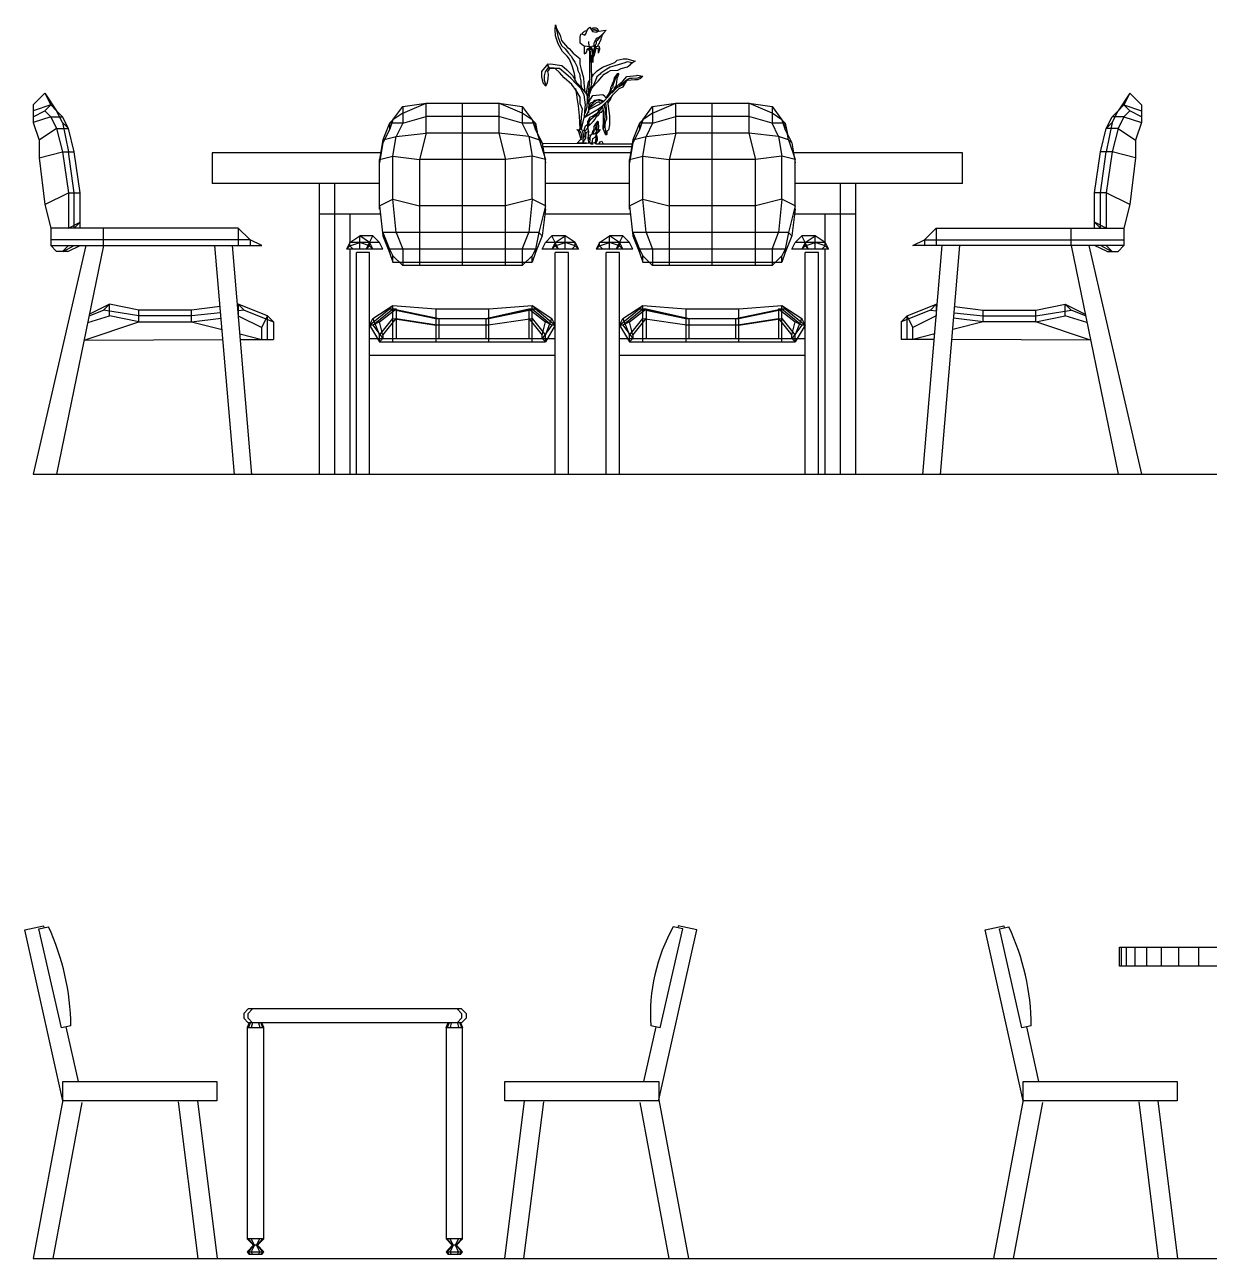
# Model space of a CAD drawing. Header units: millimetres. Extents: x 32599 to 52494, y 61995 to 71568.
# Drawn here: x 32641 to 35772, y 61996 to 65258 of the extents above; entities that cross this region are included whole.
import ezdxf

# ---------------------------------------------------------------- set-up
doc = ezdxf.new("R2010")
doc.units = ezdxf.units.MM
doc.layers.add('dwgmodels.com', color=4, linetype='Continuous')

msp = doc.modelspace()

# ---------------------------------------------------------------- linework, layer by layer
at = {"color": 18, "true_color": 0x000000}
for p, q in [((34195.5, 65104.5), (34192.1, 65096.1)), ((34197.1, 65108.7), (34195.5, 65104.5)), ((34198.8, 65117.1), (34197.1, 65108.7)), ((34207.2, 65128), (34198.8, 65117.1)), ((34204.7, 65096.9), (34205.6, 65107)), ((34205.6, 65107), (34208.1, 65118)), ((34211.5, 65128.9), (34207.2, 65128)), ((34208.1, 65118), (34211.5, 65127.2)), ((34211.5, 65127.2), (34211.5, 65128.9)), ((32694.3, 65076.3), (32663.3, 65045.3)), ((32694.3, 65076.3), (32725.3, 65029.8)), ((32694.3, 65076.3), (32709.8, 65045.3)), ((34181.1, 65070.8), (34178.6, 65065.8)), ((34184.5, 65075.9), (34181.1, 65070.8)), ((34185.4, 65077.6), (34184.5, 65075.9)), ((34188.7, 65083.5), (34185.4, 65077.6)), ((34189.6, 65090.2), (34188.7, 65083.5)), ((34192.1, 65096.1), (34189.6, 65090.2)), ((34192.1, 65066.6), (34194.6, 65070.8)), ((34198.8, 65088.5), (34200.5, 65091)), ((34200.5, 65091), (34204.7, 65096.9)), ((35561.6, 65076.3), (35530.6, 65029.8)), ((35561.6, 65076.3), (35546.1, 65045.3)), ((35561.6, 65076.3), (35592.6, 65045.3)), ((32709.8, 65045.3), (32663.3, 65029.8)), ((32663.3, 65045.3), (32663.3, 64998.8)), ((32709.8, 65045.3), (32694.3, 65029.8)), ((32709.8, 65045.3), (32725.3, 65029.8)), ((33613.9, 65006.2), (33640.2, 65041.2)), ((33640.2, 65023.7), (33701.6, 65050)), ((33640.2, 65041.2), (33701.6, 65050)), ((33640.2, 65041.2), (33640.2, 64997.4)), ((33701.6, 64971.1), (33701.6, 65050)), ((33701.6, 65050), (33894.3, 65050)), ((33797.9, 64620.6), (33797.9, 65050)), ((33955.7, 65023.7), (33894.3, 65050)), ((33894.3, 65050), (33955.7, 65041.2)), ((33894.3, 65050), (33894.3, 64971.1)), ((33955.7, 65041.2), (33981.9, 65006.2)), ((33955.7, 65041.2), (33955.7, 64997.4)), ((34162.6, 65032.1), (34166, 65037.2)), ((34182.8, 65050.6), (34189.6, 65059.9)), ((34189.6, 65059.9), (34192.1, 65066.6)), ((34274.3, 65006.2), (34300.6, 65041.2)), ((34300.6, 65023.7), (34361.9, 65050)), ((34300.6, 65041.2), (34361.9, 65050)), ((34300.6, 65041.2), (34300.6, 64997.4)), ((34361.9, 64971.1), (34361.9, 65050)), ((34361.9, 65050), (34554.7, 65050)), ((34458.3, 64620.6), (34458.3, 65050)), ((34616, 65023.7), (34554.7, 65050)), ((34554.7, 65050), (34554.7, 64971.1)), ((34554.7, 65050), (34616, 65041.2)), ((34616, 65041.2), (34642.3, 65006.2)), ((34616, 65041.2), (34616, 64997.4)), ((35546.1, 65045.3), (35530.6, 65029.8)), ((35546.1, 65045.3), (35592.6, 65029.8)), ((35546.1, 65045.3), (35561.6, 65029.8)), ((35592.6, 65045.3), (35592.6, 64998.8)), ((32663.3, 65014.3), (32694.3, 65029.8)), ((32709.8, 65014.3), (32663.3, 64998.8)), ((32709.8, 65014.3), (32694.3, 65029.8)), ((32709.8, 65014.3), (32740.8, 65014.3)), ((32709.8, 65014.3), (32725.3, 64983.3)), ((32740.8, 64998.8), (32725.3, 65029.8)), ((32740.8, 65014.3), (32725.3, 65029.8)), ((32756.3, 64983.3), (32740.8, 65014.3)), ((33613.9, 65006.2), (33605.2, 64979.9)), ((33613.9, 65006.2), (33605.2, 64997.4)), ((33640.2, 65023.7), (33613.9, 65006.2)), ((33640.2, 64997.4), (33701.6, 65014.9)), ((33894.3, 65014.9), (33701.6, 65014.9)), ((33955.7, 64997.4), (33894.3, 65014.9)), ((33981.9, 65006.2), (33955.7, 65023.7)), ((33981.9, 65006.2), (33990.7, 64979.9)), ((33981.9, 65006.2), (33990.7, 64997.4)), ((34130.6, 64996.8), (34137.4, 65007.7)), ((34137.4, 65007.7), (34143.3, 65012.8)), ((34143.3, 65012.8), (34151.7, 65018.7)), ((34143.3, 65001.8), (34148.3, 65007.7)), ((34148.3, 65007.7), (34151.7, 65013.6)), ((34151.7, 65018.7), (34156.7, 65024.6)), ((34151.7, 65013.6), (34158.4, 65020.3)), ((34156.7, 65024.6), (34160.1, 65028.8)), ((34158.4, 65020.3), (34161.8, 65026.2)), ((34160.1, 65028.8), (34162.6, 65032.1)), ((34161.8, 65026.2), (34166, 65026.2)), ((34274.3, 65006.2), (34265.5, 64979.9)), ((34274.3, 65006.2), (34265.5, 64997.4)), ((34300.6, 65023.7), (34274.3, 65006.2)), ((34300.6, 64997.4), (34361.9, 65014.9)), ((34554.7, 65014.9), (34361.9, 65014.9)), ((34616, 64997.4), (34554.7, 65014.9)), ((34642.3, 65006.2), (34616, 65023.7)), ((34642.3, 65006.2), (34651, 64979.9)), ((34642.3, 65006.2), (34651, 64997.4)), ((35499.6, 64983.3), (35515.1, 65014.3)), ((35515.1, 64998.8), (35530.6, 65029.8)), ((35515.1, 65014.3), (35530.6, 65029.8)), ((35546.1, 65014.3), (35515.1, 65014.3)), ((35546.1, 65014.3), (35530.6, 64983.3)), ((35546.1, 65014.3), (35561.6, 65029.8)), ((35546.1, 65014.3), (35592.6, 64998.8)), ((35592.6, 65014.3), (35561.6, 65029.8)), ((32663.3, 64998.8), (32678.8, 64952.3)), ((32725.3, 64983.3), (32678.8, 64952.3)), ((32725.3, 64983.3), (32740.8, 64921.4)), ((32725.3, 64983.3), (32756.3, 64983.3)), ((32740.8, 64998.8), (32756.3, 64921.4)), ((32756.3, 64983.3), (32740.8, 64998.8)), ((32771.8, 64921.4), (32756.3, 64983.3)), ((33605.2, 64997.4), (33587.6, 64953.6)), ((33605.2, 64979.9), (33587.6, 64944.8)), ((33640.2, 64997.4), (33605.2, 64997.4)), ((33605.2, 64997.4), (33605.2, 64979.9)), ((33640.2, 64997.4), (33622.7, 64962.3)), ((33622.7, 64962.3), (33701.6, 64971.1)), ((33701.6, 64971.1), (33684, 64901)), ((33894.3, 64971.1), (33701.6, 64971.1)), ((33973.2, 64962.3), (33894.3, 64971.1)), ((33894.3, 64971.1), (33911.9, 64901)), ((33990.7, 64997.4), (33955.7, 64997.4)), ((33973.2, 64962.3), (33955.7, 64997.4)), ((33990.7, 64997.4), (33996.6, 64968.2)), ((33990.7, 64979.9), (33990.7, 64997.4)), ((33990.7, 64979.9), (34008.2, 64944.8)), ((34129.8, 64979.1), (34128.9, 65002.7)), ((34129.8, 64988.4), (34137.4, 64995.9)), ((34137.4, 64995.9), (34143.3, 65001.8)), ((34265.5, 64997.4), (34248, 64953.6)), ((34265.5, 64979.9), (34248, 64944.8)), ((34300.6, 64997.4), (34265.5, 64997.4)), ((34265.5, 64997.4), (34265.5, 64979.9)), ((34300.6, 64997.4), (34283, 64962.3)), ((34283, 64962.3), (34361.9, 64971.1)), ((34361.9, 64971.1), (34344.4, 64901)), ((34554.7, 64971.1), (34361.9, 64971.1)), ((34633.5, 64962.3), (34554.7, 64971.1)), ((34554.7, 64971.1), (34572.2, 64901)), ((34651, 64997.4), (34616, 64997.4)), ((34633.5, 64962.3), (34616, 64997.4)), ((34651, 64997.4), (34656.9, 64968.2)), ((34651, 64979.9), (34651, 64997.4)), ((34651, 64979.9), (34656.9, 64968.2)), ((35484.1, 64921.4), (35499.6, 64983.3)), ((35499.6, 64983.3), (35515.1, 64998.8)), ((35515.1, 64998.8), (35499.6, 64921.4)), ((35530.6, 64983.3), (35499.6, 64983.3)), ((35530.6, 64983.3), (35515.1, 64921.4)), ((35530.6, 64983.3), (35577.1, 64952.3)), ((35592.6, 64998.8), (35577.1, 64952.3)), ((32678.8, 64952.3), (32678.8, 64905.9)), ((33587.6, 64953.6), (33578.9, 64901)), ((33587.6, 64944.8), (33578.9, 64892.2)), ((33587.6, 64953.6), (33622.7, 64962.3)), ((33587.6, 64953.6), (33587.6, 64944.8)), ((33613.9, 64909.8), (33622.7, 64962.3)), ((33999.5, 64953.6), (33973.2, 64962.3)), ((33973.2, 64962.3), (33981.9, 64909.8)), ((33996.6, 64968.2), (34017, 64901)), ((33999.5, 64953.6), (34008.2, 64944.8)), ((34008.2, 64944.8), (34017, 64892.2)), ((34008.4, 64943.7), (34125.6, 64944.6)), ((34134, 64953), (34129.8, 64959.8)), ((34131.5, 64958.9), (34134.8, 64958.9)), ((34134.8, 64958.9), (34134, 64957.2)), ((34134, 64957.2), (34134, 64953)), ((34150, 64942.9), (34246.2, 64942.9)), ((34248, 64953.6), (34239.2, 64901)), ((34248, 64944.8), (34239.2, 64892.2)), ((34248, 64953.6), (34283, 64962.3)), ((34248, 64953.6), (34248, 64944.8)), ((34274.3, 64909.8), (34283, 64962.3)), ((34659.8, 64953.6), (34633.5, 64962.3)), ((34633.5, 64962.3), (34642.3, 64909.8)), ((34656.9, 64968.2), (34668.6, 64944.8)), ((34659.8, 64953.6), (34656.9, 64968.2)), ((34659.8, 64953.6), (34677.3, 64901)), ((34659.8, 64953.6), (34668.6, 64944.8)), ((34668.6, 64944.8), (34677.3, 64892.2)), ((35577.1, 64952.3), (35577.1, 64905.9)), ((32678.8, 64905.9), (32740.8, 64921.4)), ((32678.8, 64905.9), (32694.3, 64781.9)), ((32740.8, 64921.4), (32771.8, 64921.4)), ((32740.8, 64921.4), (32756.3, 64812.9)), ((32771.8, 64812.9), (32756.3, 64921.4)), ((32787.3, 64812.9), (32771.8, 64921.4)), ((33581.8, 64918.6), (33136.3, 64918.6)), ((33136.3, 64918.6), (33136.3, 64837.6)), ((33578.9, 64901), (33613.9, 64909.8)), ((33613.9, 64909.8), (33684, 64901)), ((33613.9, 64795.9), (33613.9, 64909.8)), ((33981.9, 64909.8), (33911.9, 64901)), ((33981.9, 64795.9), (33981.9, 64909.8)), ((34017, 64901), (33981.9, 64909.8)), ((34244.8, 64934.4), (34010, 64934.4)), ((34243.6, 64918.6), (34012.6, 64918.6)), ((34239.2, 64901), (34274.3, 64909.8)), ((34274.3, 64909.8), (34344.4, 64901)), ((34274.3, 64795.9), (34274.3, 64909.8)), ((34642.3, 64909.8), (34572.2, 64901)), ((34677.3, 64901), (34642.3, 64909.8)), ((34642.3, 64795.9), (34642.3, 64909.8)), ((35119.6, 64918.6), (34672.9, 64918.6)), ((35119.6, 64837.6), (35119.6, 64918.6)), ((35468.6, 64812.9), (35484.1, 64921.4)), ((35515.1, 64921.4), (35484.1, 64921.4)), ((35484.1, 64812.9), (35499.6, 64921.4)), ((35515.1, 64921.4), (35499.6, 64812.9)), ((35577.1, 64905.9), (35515.1, 64921.4)), ((35577.1, 64905.9), (35561.6, 64781.9)), ((33578.9, 64769.6), (33578.9, 64901)), ((33684, 64901), (33684, 64620.6)), ((33911.9, 64901), (33684, 64901)), ((33911.9, 64620.6), (33911.9, 64901)), ((34017, 64769.6), (34017, 64901)), ((34239.2, 64769.6), (34239.2, 64901)), ((34344.4, 64901), (34344.4, 64620.6)), ((34572.2, 64901), (34344.4, 64901)), ((34572.2, 64620.6), (34572.2, 64901)), ((34677.3, 64769.6), (34677.3, 64901)), ((32694.3, 64781.9), (32756.3, 64812.9)), ((32756.3, 64812.9), (32756.3, 64720)), ((32756.3, 64812.9), (32787.3, 64812.9)), ((32771.8, 64720), (32771.8, 64812.9)), ((32787.3, 64720), (32787.3, 64812.9)), ((33578.9, 64837.6), (33136.3, 64837.6)), ((33419.6, 64837.6), (33419.6, 64068.6)), ((33460.1, 64837.6), (33460.1, 64068.6)), ((34239.2, 64837.6), (34017, 64837.6)), ((35119.6, 64837.6), (34677.3, 64837.6)), ((34795.8, 64837.6), (34795.8, 64068.6)), ((34836.3, 64837.6), (34836.3, 64068.6)), ((35468.6, 64720), (35468.6, 64812.9)), ((35499.6, 64812.9), (35468.6, 64812.9)), ((35484.1, 64720), (35484.1, 64812.9)), ((35499.6, 64812.9), (35499.6, 64720)), ((35561.6, 64781.9), (35499.6, 64812.9)), ((32694.3, 64781.9), (32709.8, 64720)), ((33578.9, 64778.3), (33613.9, 64795.9)), ((33578.9, 64778.3), (33587.6, 64699.5)), ((33622.7, 64708.2), (33613.9, 64795.9)), ((33613.9, 64795.9), (33684, 64778.3)), ((33911.9, 64778.3), (33684, 64778.3)), ((33981.9, 64795.9), (33911.9, 64778.3)), ((33981.9, 64795.9), (33973.2, 64708.2)), ((34017, 64778.3), (33981.9, 64795.9)), ((34017, 64778.3), (33999.5, 64708.2)), ((34239.2, 64778.3), (34274.3, 64795.9)), ((34239.2, 64778.3), (34248, 64699.5)), ((34283, 64708.2), (34274.3, 64795.9)), ((34274.3, 64795.9), (34344.4, 64778.3)), ((34572.2, 64778.3), (34344.4, 64778.3)), ((34642.3, 64795.9), (34572.2, 64778.3)), ((34642.3, 64795.9), (34633.5, 64708.2)), ((34677.3, 64778.3), (34642.3, 64795.9)), ((34677.3, 64778.3), (34659.8, 64708.2)), ((35561.6, 64781.9), (35546.1, 64720)), ((33580.5, 64756.7), (33419.6, 64756.7)), ((33500.6, 64756.7), (33500.6, 64682.3)), ((34017, 64769.6), (34008.2, 64699.5)), ((34240.8, 64756.7), (34015.4, 64756.7)), ((34677.3, 64769.6), (34668.6, 64699.5)), ((34836.3, 64756.7), (34675.7, 64756.7)), ((34755.3, 64756.7), (34755.3, 64682.5)), ((33205.5, 64720), (32709.8, 64720)), ((32709.8, 64720), (32709.8, 64673.5)), ((32756.3, 64720), (32787.3, 64735.5)), ((32787.3, 64735.5), (32771.8, 64720)), ((32849.2, 64673.5), (32849.2, 64720)), ((33236.5, 64689), (33205.5, 64720)), ((33205.5, 64720), (33205.5, 64673.5)), ((35019.4, 64689), (35050.3, 64720)), ((35050.3, 64720), (35546.1, 64720)), ((35050.3, 64720), (35050.3, 64673.5)), ((35406.7, 64673.5), (35406.7, 64720)), ((35468.6, 64735.5), (35484.1, 64720)), ((35499.6, 64720), (35468.6, 64735.5)), ((35546.1, 64720), (35546.1, 64673.5)), ((33236.5, 64689), (32709.8, 64689)), ((33267.5, 64673.5), (33236.5, 64689)), ((33236.5, 64689), (33236.5, 64673.5)), ((33500, 64682), (33491.3, 64664.4)), ((33500, 64682), (33526.3, 64699.5)), ((33578.9, 64682), (33500, 64682)), ((33500, 64673.2), (33526.3, 64682)), ((33500, 64673.2), (33500, 64682)), ((33561.4, 64699.5), (33526.3, 64699.5)), ((33552.6, 64682), (33526.3, 64699.5)), ((33526.3, 64664.4), (33526.3, 64699.5)), ((33552.6, 64673.2), (33526.3, 64682)), ((33543.8, 64664.4), (33561.4, 64699.5)), ((33552.6, 64673.2), (33552.6, 64682)), ((33552.6, 64682), (33561.4, 64664.4)), ((33561.4, 64699.5), (33578.9, 64682)), ((33587.6, 64664.4), (33578.9, 64682)), ((33999.5, 64708.2), (33587.6, 64708.2)), ((33587.6, 64708.2), (33605.2, 64664.4)), ((33587.6, 64708.2), (33587.6, 64699.5)), ((33587.6, 64699.5), (33605.2, 64655.7)), ((33622.7, 64708.2), (33640.2, 64664.4)), ((33955.7, 64664.4), (33973.2, 64708.2)), ((33999.5, 64708.2), (33990.7, 64664.4)), ((34008.2, 64699.5), (33990.7, 64655.7)), ((33999.5, 64708.2), (34008.2, 64699.5)), ((34008.2, 64664.4), (34017, 64682)), ((34034.5, 64699.5), (34017, 64682)), ((34095.9, 64682), (34017, 64682)), ((34069.6, 64699.5), (34034.5, 64699.5)), ((34052, 64664.4), (34034.5, 64699.5)), ((34043.3, 64682), (34034.5, 64664.4)), ((34043.3, 64682), (34069.6, 64699.5)), ((34043.3, 64673.2), (34069.6, 64682)), ((34043.3, 64673.2), (34043.3, 64682)), ((34095.9, 64682), (34069.6, 64699.5)), ((34069.6, 64664.4), (34069.6, 64699.5)), ((34095.9, 64673.2), (34069.6, 64682)), ((34095.9, 64673.2), (34095.9, 64682)), ((34095.9, 64682), (34104.6, 64664.4)), ((34160.4, 64682), (34151.6, 64664.4)), ((34160.4, 64682), (34186.7, 64699.5)), ((34239.2, 64682), (34160.4, 64682)), ((34160.4, 64673.2), (34186.7, 64682)), ((34160.4, 64673.2), (34160.4, 64682)), ((34221.7, 64699.5), (34186.7, 64699.5)), ((34212.9, 64682), (34186.7, 64699.5)), ((34186.7, 64664.4), (34186.7, 64699.5)), ((34212.9, 64673.2), (34186.7, 64682)), ((34204.2, 64664.4), (34221.7, 64699.5)), ((34212.9, 64682), (34221.7, 64664.4)), ((34212.9, 64673.2), (34212.9, 64682)), ((34221.7, 64699.5), (34239.2, 64682)), ((34248, 64664.4), (34239.2, 64682)), ((34248, 64708.2), (34265.5, 64664.4)), ((34248, 64708.2), (34248, 64699.5)), ((34659.8, 64708.2), (34248, 64708.2)), ((34248, 64699.5), (34265.5, 64655.7)), ((34283, 64708.2), (34300.6, 64664.4)), ((34616, 64664.4), (34633.5, 64708.2)), ((34659.8, 64708.2), (34651, 64664.4)), ((34668.6, 64699.5), (34651, 64655.7)), ((34659.8, 64708.2), (34668.6, 64699.5)), ((34668.6, 64664.4), (34677.3, 64682)), ((34694.9, 64699.5), (34677.3, 64682)), ((34756.2, 64682), (34677.3, 64682)), ((34729.9, 64699.5), (34694.9, 64699.5)), ((34712.4, 64664.4), (34694.9, 64699.5)), ((34703.6, 64682), (34694.9, 64664.4)), ((34703.6, 64682), (34729.9, 64699.5)), ((34703.6, 64673.2), (34703.6, 64682)), ((34703.6, 64673.2), (34729.9, 64682)), ((34756.2, 64682), (34729.9, 64699.5)), ((34729.9, 64664.4), (34729.9, 64699.5)), ((34756.2, 64673.2), (34729.9, 64682)), ((34756.2, 64673.2), (34756.2, 64682)), ((34756.2, 64682), (34765, 64664.4)), ((34988.4, 64673.5), (35019.4, 64689)), ((35019.4, 64689), (35546.1, 64689)), ((35019.4, 64689), (35019.4, 64673.5)), ((32802.8, 64673.5), (32663.3, 64069.3)), ((32709.8, 64673.5), (33267.5, 64673.5)), ((32709.8, 64673.5), (32725.3, 64658)), ((32849.2, 64673.5), (32725.3, 64069.3)), ((32740.8, 64658), (32725.3, 64658)), ((32756.3, 64673.5), (32740.8, 64658)), ((32754.5, 64658.2), (32740.8, 64658)), ((32742.7, 64658), (32771.8, 64673.5)), ((32754.5, 64658.2), (32787.3, 64673.5)), ((33195, 64068.6), (33143.6, 64673.5)), ((33241.4, 64068.6), (33190.1, 64673.5)), ((33500, 64673.2), (33491.3, 64664.4)), ((33587.6, 64664.4), (33491.3, 64664.4)), ((33508.8, 64664.4), (33500, 64673.2)), ((33500.6, 64664.4), (33500.6, 64068.6)), ((33517.6, 64068.6), (33517.6, 64655.7)), ((33552.6, 64655.7), (33517.6, 64655.7)), ((33552.6, 64673.2), (33543.8, 64664.4)), ((33561.4, 64664.4), (33552.6, 64673.2)), ((33552.6, 64068.6), (33552.6, 64655.7)), ((33990.7, 64664.4), (33605.2, 64664.4)), ((33605.2, 64664.4), (33613.9, 64646.9)), ((33605.2, 64664.4), (33605.2, 64655.7)), ((33605.2, 64655.7), (33613.9, 64629.4)), ((33613.9, 64646.9), (33640.2, 64620.6)), ((33613.9, 64629.4), (33613.9, 64646.9)), ((33640.2, 64664.4), (33640.2, 64620.6)), ((33955.7, 64664.4), (33955.7, 64620.6)), ((33981.9, 64646.9), (33955.7, 64620.6)), ((33990.7, 64664.4), (33981.9, 64646.9)), ((33990.7, 64655.7), (33981.9, 64629.4)), ((33981.9, 64629.4), (33981.9, 64646.9)), ((33990.7, 64655.7), (33990.7, 64664.4)), ((34104.6, 64664.4), (34008.2, 64664.4)), ((34034.5, 64664.4), (34043.3, 64673.2)), ((34043.3, 64673.2), (34052, 64664.4)), ((34043.3, 64068.6), (34043.3, 64655.7)), ((34078.3, 64655.7), (34043.3, 64655.7)), ((34078.3, 64068.6), (34078.3, 64655.7)), ((34087.1, 64664.4), (34095.9, 64673.2)), ((34095.9, 64673.2), (34104.6, 64664.4)), ((34160.4, 64673.2), (34151.6, 64664.4)), ((34248, 64664.4), (34151.6, 64664.4)), ((34169.1, 64664.4), (34160.4, 64673.2)), ((34177.9, 64068.6), (34177.9, 64655.7)), ((34212.9, 64655.7), (34177.9, 64655.7)), ((34212.9, 64673.2), (34204.2, 64664.4)), ((34221.7, 64664.4), (34212.9, 64673.2)), ((34212.9, 64068.6), (34212.9, 64655.7)), ((34265.5, 64664.4), (34274.3, 64646.9)), ((34265.5, 64664.4), (34265.5, 64655.7)), ((34651, 64664.4), (34265.5, 64664.4)), ((34265.5, 64655.7), (34274.3, 64629.4)), ((34274.3, 64646.9), (34300.6, 64620.6)), ((34274.3, 64629.4), (34274.3, 64646.9)), ((34300.6, 64664.4), (34300.6, 64620.6)), ((34616, 64664.4), (34616, 64620.6)), ((34642.3, 64646.9), (34616, 64620.6)), ((34651, 64664.4), (34642.3, 64646.9)), ((34651, 64655.7), (34642.3, 64629.4)), ((34642.3, 64629.4), (34642.3, 64646.9)), ((34651, 64655.7), (34651, 64664.4)), ((34765, 64664.4), (34668.6, 64664.4)), ((34694.9, 64664.4), (34703.6, 64673.2)), ((34703.6, 64673.2), (34712.4, 64664.4)), ((34703.6, 64068.6), (34703.6, 64655.7)), ((34738.7, 64655.7), (34703.6, 64655.7)), ((34738.7, 64068.6), (34738.7, 64655.7)), ((34747.4, 64664.4), (34756.2, 64673.2)), ((34755.3, 64664.4), (34755.3, 64068.6)), ((34756.2, 64673.2), (34765, 64664.4)), ((35546.1, 64673.5), (34988.4, 64673.5)), ((35014.4, 64068.6), (35065.8, 64673.5)), ((35060.9, 64068.6), (35112.3, 64673.5)), ((35406.7, 64673.5), (35530.6, 64069.3)), ((35453.1, 64673.5), (35592.6, 64069.3)), ((35501.4, 64658.2), (35468.6, 64673.5)), ((35513.2, 64658), (35484.1, 64673.5)), ((35499.6, 64673.5), (35515.1, 64658)), ((35501.4, 64658.2), (35515.1, 64658)), ((35515.1, 64658), (35530.6, 64658)), ((35546.1, 64673.5), (35530.6, 64658)), ((33613.9, 64629.4), (33981.9, 64629.4)), ((33955.7, 64620.6), (33640.2, 64620.6)), ((34274.3, 64629.4), (34642.3, 64629.4)), ((34616, 64620.6), (34300.6, 64620.6)), ((32864.7, 64518.6), (32812.1, 64492.2)), ((32849.2, 64503.1), (32864.7, 64518.6)), ((32942.2, 64503.1), (32864.7, 64518.6)), ((32864.7, 64487.6), (32864.7, 64518.6)), ((33205.5, 64518.6), (33203.2, 64518.3)), ((33283, 64487.6), (33205.5, 64518.6)), ((33205.5, 64518.6), (33205.5, 64487.6)), ((33221, 64503.1), (33205.5, 64518.6)), ((33561.4, 64480.4), (33613.9, 64515.5)), ((33613.9, 64515.5), (33605.2, 64506.7)), ((33613.9, 64419.1), (33613.9, 64515.5)), ((33613.9, 64515.5), (33727.8, 64506.7)), ((33868, 64506.7), (33981.9, 64515.5)), ((33981.9, 64419.1), (33981.9, 64515.5)), ((33981.9, 64515.5), (33990.7, 64506.7)), ((33981.9, 64515.5), (34034.5, 64480.4)), ((34221.7, 64480.4), (34274.3, 64515.5)), ((34274.3, 64515.5), (34265.5, 64506.7)), ((34274.3, 64419.1), (34274.3, 64515.5)), ((34274.3, 64515.5), (34388.2, 64506.7)), ((34528.4, 64506.7), (34642.3, 64515.5)), ((34642.3, 64419.1), (34642.3, 64515.5)), ((34642.3, 64515.5), (34694.9, 64480.4)), ((34642.3, 64515.5), (34651, 64506.7)), ((34972.9, 64487.6), (35050.3, 64518.6)), ((35034.9, 64503.1), (35050.3, 64518.6)), ((35050.3, 64518.6), (35050.3, 64487.6)), ((35050.3, 64518.6), (35052.6, 64518.3)), ((35313.7, 64503.1), (35391.2, 64518.6)), ((35406.7, 64503.1), (35391.2, 64518.6)), ((35391.2, 64518.6), (35443.8, 64492.2)), ((35391.2, 64487.6), (35391.2, 64518.6)), ((32807.7, 64470.5), (32864.7, 64487.6)), ((32811.2, 64487.9), (32849.2, 64503.1)), ((32942.2, 64487.6), (32849.2, 64503.1)), ((32942.2, 64472.1), (32864.7, 64487.6)), ((33081.6, 64503.1), (32942.2, 64503.1)), ((32942.2, 64472.1), (32942.2, 64503.1)), ((33081.6, 64487.6), (32942.2, 64487.6)), ((33157.3, 64512.5), (33081.6, 64503.1)), ((33081.6, 64472.1), (33081.6, 64503.1)), ((33158.6, 64496.2), (33081.6, 64487.6)), ((33081.6, 64472.1), (33159.9, 64481.9)), ((33221, 64503.1), (33204.7, 64501.3)), ((33205.5, 64487.6), (33267.5, 64456.6)), ((33221, 64503.1), (33298.5, 64472.1)), ((33267.5, 64456.6), (33283, 64487.6)), ((33283, 64425.6), (33283, 64487.6)), ((33298.5, 64472.1), (33283, 64487.6)), ((33552.6, 64462.9), (33605.2, 64506.7)), ((33561.4, 64462.9), (33613.9, 64506.7)), ((33578.9, 64471.7), (33622.7, 64506.7)), ((33605.2, 64506.7), (33727.8, 64480.4)), ((33605.2, 64506.7), (33622.7, 64506.7)), ((33613.9, 64506.7), (33736.6, 64480.4)), ((33622.7, 64506.7), (33622.7, 64427.9)), ((33727.8, 64506.7), (33727.8, 64419.1)), ((33727.8, 64506.7), (33868, 64506.7)), ((33859.3, 64480.4), (33973.2, 64506.7)), ((33868, 64480.4), (33990.7, 64506.7)), ((33868, 64480.4), (33981.9, 64506.7)), ((33868, 64419.1), (33868, 64506.7)), ((33973.2, 64506.7), (33973.2, 64427.9)), ((33973.2, 64506.7), (33990.7, 64506.7)), ((33973.2, 64506.7), (34017, 64471.7)), ((33981.9, 64506.7), (34034.5, 64462.9)), ((33990.7, 64506.7), (34043.3, 64462.9)), ((34212.9, 64462.9), (34265.5, 64506.7)), ((34221.7, 64462.9), (34274.3, 64506.7)), ((34239.2, 64471.7), (34283, 64506.7)), ((34265.5, 64506.7), (34388.2, 64480.4)), ((34265.5, 64506.7), (34283, 64506.7)), ((34274.3, 64506.7), (34388.2, 64480.4)), ((34283, 64506.7), (34283, 64427.9)), ((34283, 64506.7), (34396.9, 64480.4)), ((34388.2, 64506.7), (34388.2, 64419.1)), ((34388.2, 64506.7), (34528.4, 64506.7)), ((34519.6, 64480.4), (34642.3, 64506.7)), ((34528.4, 64480.4), (34651, 64506.7)), ((34528.4, 64419.1), (34528.4, 64506.7)), ((34633.5, 64506.7), (34633.5, 64427.9)), ((34633.5, 64506.7), (34677.3, 64471.7)), ((34633.5, 64506.7), (34651, 64506.7)), ((34642.3, 64506.7), (34694.9, 64462.9)), ((34651, 64506.7), (34703.6, 64462.9)), ((35034.9, 64503.1), (34957.4, 64472.1)), ((34957.4, 64472.1), (34972.9, 64487.6)), ((34972.9, 64425.6), (34972.9, 64487.6)), ((34988.4, 64456.6), (34972.9, 64487.6)), ((35050.3, 64487.6), (34988.4, 64456.6)), ((35034.9, 64503.1), (35051.2, 64501.3)), ((35174.3, 64472.1), (35096, 64481.9)), ((35097.2, 64496.2), (35174.3, 64487.6)), ((35098.6, 64512.5), (35174.3, 64503.1)), ((35174.3, 64503.1), (35313.7, 64503.1)), ((35174.3, 64472.1), (35174.3, 64503.1)), ((35174.3, 64487.6), (35313.7, 64487.6)), ((35313.7, 64487.6), (35406.7, 64503.1)), ((35313.7, 64472.1), (35313.7, 64503.1)), ((35313.7, 64472.1), (35391.2, 64487.6)), ((35448.2, 64470.5), (35391.2, 64487.6)), ((35444.7, 64487.9), (35406.7, 64503.1)), ((32797.8, 64423.4), (32942.2, 64472.1)), ((32942.2, 64472.1), (33081.6, 64472.1)), ((33081.6, 64472.1), (33162.4, 64451.9)), ((33267.5, 64425.6), (33267.5, 64456.6)), ((33298.5, 64472.1), (33298.5, 64425.6)), ((33552.6, 64462.9), (33561.4, 64480.4)), ((33552.6, 64462.9), (33578.9, 64419.1)), ((33561.4, 64462.9), (33552.6, 64462.9)), ((33561.4, 64480.4), (33578.9, 64436.6)), ((33578.9, 64471.7), (33561.4, 64462.9)), ((33561.4, 64462.9), (33587.6, 64427.9)), ((33578.9, 64436.6), (33613.9, 64480.4)), ((33587.6, 64436.6), (33578.9, 64471.7)), ((33587.6, 64436.6), (33622.7, 64480.4)), ((33613.9, 64480.4), (33727.8, 64462.9)), ((33622.7, 64480.4), (33736.6, 64462.9)), ((33727.8, 64480.4), (33868, 64480.4)), ((33868, 64462.9), (33727.8, 64462.9)), ((33736.6, 64427.9), (33736.6, 64480.4)), ((33859.3, 64462.9), (33981.9, 64480.4)), ((33859.3, 64480.4), (33859.3, 64427.9)), ((33973.2, 64480.4), (34008.2, 64436.6)), ((33981.9, 64480.4), (34017, 64436.6)), ((34008.2, 64436.6), (34017, 64471.7)), ((34034.5, 64462.9), (34008.2, 64427.9)), ((34017, 64436.6), (34034.5, 64480.4)), ((34034.5, 64462.9), (34017, 64471.7)), ((34043.3, 64462.9), (34017, 64419.1)), ((34043.3, 64462.9), (34034.5, 64480.4)), ((34043.3, 64462.9), (34034.5, 64462.9)), ((34212.9, 64462.9), (34221.7, 64480.4)), ((34212.9, 64462.9), (34239.2, 64419.1)), ((34221.7, 64462.9), (34212.9, 64462.9)), ((34221.7, 64480.4), (34239.2, 64436.6)), ((34239.2, 64471.7), (34221.7, 64462.9)), ((34221.7, 64462.9), (34248, 64427.9)), ((34239.2, 64436.6), (34274.3, 64480.4)), ((34248, 64436.6), (34239.2, 64471.7)), ((34248, 64436.6), (34283, 64480.4)), ((34274.3, 64480.4), (34396.9, 64462.9)), ((34388.2, 64480.4), (34528.4, 64480.4)), ((34528.4, 64462.9), (34388.2, 64462.9)), ((34396.9, 64427.9), (34396.9, 64480.4)), ((34519.6, 64462.9), (34633.5, 64480.4)), ((34519.6, 64480.4), (34519.6, 64427.9)), ((34528.4, 64462.9), (34642.3, 64480.4)), ((34633.5, 64480.4), (34668.6, 64436.6)), ((34642.3, 64480.4), (34677.3, 64436.6)), ((34668.6, 64436.6), (34677.3, 64471.7)), ((34694.9, 64462.9), (34668.6, 64427.9)), ((34677.3, 64436.6), (34694.9, 64480.4)), ((34694.9, 64462.9), (34677.3, 64471.7)), ((34703.6, 64462.9), (34677.3, 64419.1)), ((34703.6, 64462.9), (34694.9, 64480.4)), ((34703.6, 64462.9), (34694.9, 64462.9)), ((34957.4, 64472.1), (34957.4, 64425.6)), ((34988.4, 64425.6), (34988.4, 64456.6)), ((35174.3, 64472.1), (35093.5, 64451.9)), ((35313.7, 64472.1), (35174.3, 64472.1)), ((35458.1, 64423.4), (35313.7, 64472.1)), ((32797.8, 64423.4), (33164.7, 64425)), ((33209.9, 64440), (33267.5, 64425.6)), ((33211.1, 64425.2), (33298.5, 64425.6)), ((33552.6, 64427.9), (34043.3, 64427.9)), ((33578.9, 64419.1), (33578.9, 64436.6)), ((33587.6, 64427.9), (33578.9, 64419.1)), ((33578.9, 64419.1), (34017, 64419.1)), ((33587.6, 64436.6), (33587.6, 64427.9)), ((34008.2, 64427.9), (34008.2, 64436.6)), ((34008.2, 64427.9), (34017, 64419.1)), ((34017, 64419.1), (34017, 64436.6)), ((34212.9, 64427.9), (34703.6, 64427.9)), ((34239.2, 64419.1), (34239.2, 64436.6)), ((34248, 64427.9), (34239.2, 64419.1)), ((34239.2, 64419.1), (34677.3, 64419.1)), ((34248, 64436.6), (34248, 64427.9)), ((34668.6, 64427.9), (34668.6, 64436.6)), ((34668.6, 64427.9), (34677.3, 64419.1)), ((34677.3, 64419.1), (34677.3, 64436.6)), ((35044.7, 64425.2), (34957.4, 64425.6)), ((35046, 64440), (34988.4, 64425.6)), ((35458.1, 64423.4), (35091.2, 64425)), ((33552.6, 64384), (34043.3, 64384)), ((34212.9, 64384), (34703.6, 64384)), ((32640.9, 62864.3), (32690.5, 62875.3)), ((32741.4, 62412.1), (32640.9, 62864.3)), ((32678.7, 62867), (32703.5, 62872.6)), ((32738.2, 62605.1), (32678.7, 62867)), ((32690.5, 62875.3), (32691.7, 62869.9)), ((34316.7, 62414.9), (34417.7, 62864.3)), ((34320.3, 62605.1), (34379.9, 62867)), ((34379.9, 62867), (34355.1, 62872.6)), ((34368.1, 62875.3), (34366.9, 62869.9)), ((34417.7, 62864.3), (34368.1, 62875.3)), ((35179.1, 62864.3), (35228.7, 62875.3)), ((35279.6, 62412.1), (35179.1, 62864.3)), ((35216.9, 62867), (35241.7, 62872.6)), ((35276.4, 62605.1), (35216.9, 62867)), ((35228.7, 62875.3), (35229.9, 62869.9)), ((35534.1, 62819), (35864.3, 62819)), ((35534.1, 62768.2), (35534.1, 62819)), ((35538.7, 62819), (35538.7, 62768.2)), ((35552.3, 62819), (35552.3, 62768.2)), ((35574.7, 62819), (35574.7, 62768.2)), ((35605.6, 62819), (35605.6, 62768.2)), ((35644.3, 62819), (35644.3, 62768.2)), ((35690.3, 62819), (35690.3, 62768.2)), ((35742.8, 62819), (35742.8, 62768.2)), ((35864.3, 62768.2), (35534.1, 62768.2)), ((33231.7, 62655.5), (33219.7, 62643.5)), ((33795.7, 62655.5), (33231.7, 62655.5)), ((33231.7, 62643.5), (33243.4, 62655.5)), ((33784, 62655.5), (33795.7, 62643.5)), ((33795.7, 62655.5), (33808, 62643.5)), ((33219.7, 62643.5), (33219.7, 62631.2)), ((33219.7, 62631.2), (33231.7, 62618.9)), ((33231.7, 62631.2), (33231.7, 62643.5)), ((33243.4, 62618.9), (33231.7, 62631.2)), ((33784, 62618.9), (33795.7, 62631.2)), ((33795.7, 62643.5), (33795.7, 62631.2)), ((33795.7, 62618.9), (33808, 62631.2)), ((33808, 62643.5), (33808, 62631.2)), ((32763, 62610.7), (32738.2, 62605.1)), ((32749.9, 62607.7), (32782, 62463.4)), ((33234.4, 62618.9), (33229, 62606.5)), ((33229, 62606.5), (33229, 62047.9)), ((33229, 62606.5), (33272.7, 62606.5)), ((33795.7, 62618.9), (33231.7, 62618.9)), ((33236.7, 62618.9), (33232, 62606.5)), ((33242.7, 62618.9), (33239.7, 62606.5)), ((33259, 62618.9), (33262, 62606.5)), ((33265, 62618.9), (33269.7, 62606.5)), ((33272.7, 62606.5), (33267.4, 62618.9)), ((33272.7, 62047.9), (33272.7, 62606.5)), ((33754.7, 62606.5), (33760, 62618.9)), ((33754.7, 62606.5), (33754.7, 62047.9)), ((33754.7, 62606.5), (33798.4, 62606.5)), ((33762.4, 62618.9), (33757.7, 62606.5)), ((33768.4, 62618.9), (33765.4, 62606.5)), ((33784.7, 62618.9), (33787.7, 62606.5)), ((33790.7, 62618.9), (33795.4, 62606.5)), ((33793, 62618.9), (33798.4, 62606.5)), ((33798.4, 62047.9), (33798.4, 62606.5)), ((34308.6, 62607.7), (34276.5, 62463.4)), ((34320.3, 62605.1), (34295.6, 62610.7)), ((35301.2, 62610.7), (35276.4, 62605.1)), ((35288.2, 62607.7), (35320.2, 62463.4)), ((32741.9, 62463.4), (33148.3, 62463.4)), ((32741.9, 62412.6), (32741.9, 62463.4)), ((33148.3, 62463.4), (33148.3, 62412.6)), ((33910.3, 62412.1), (33910.3, 62463.4)), ((33910.3, 62463.4), (34317.2, 62463.4)), ((34317.2, 62463.4), (34317.2, 62412.1)), ((35280.1, 62463.4), (35686.5, 62463.4)), ((35280.1, 62412.6), (35280.1, 62463.4)), ((35686.5, 62463.4), (35686.5, 62412.6)), ((32741.9, 62414.9), (32663.3, 61996)), ((32792.2, 62407.9), (32715, 61996)), ((33148.3, 62412.6), (32741.9, 62412.6)), ((33046.9, 62409.4), (33098.6, 61996)), ((33097.7, 62412.6), (33149.7, 61996)), ((33960.9, 62412.6), (33908.8, 61996)), ((34317.2, 62412.1), (33910.3, 62412.1)), ((34011.7, 62409.4), (33959.5, 61996)), ((34266.3, 62407.9), (34343.5, 61996)), ((34316.7, 62414.9), (34395.2, 61996)), ((35280.1, 62414.9), (35201.6, 61996)), ((35330.5, 62407.9), (35253.2, 61996)), ((35686.5, 62412.6), (35280.1, 62412.6)), ((35585.1, 62409.4), (35636.8, 61996)), ((35635.9, 62412.6), (35688, 61996)), ((33272.7, 62047.9), (33229, 62047.9)), ((33229, 62047.9), (33245.4, 62030.5)), ((33246, 62030.5), (33232, 62047.9)), ((33248, 62030.5), (33239.7, 62047.9)), ((33253.7, 62030.5), (33262, 62047.9)), ((33269.7, 62047.9), (33255.7, 62030.5)), ((33272.7, 62047.9), (33256.4, 62030.5)), ((33798.4, 62047.9), (33754.7, 62047.9)), ((33754.7, 62047.9), (33771, 62030.5)), ((33771.7, 62030.5), (33757.7, 62047.9)), ((33773.7, 62030.5), (33765.4, 62047.9)), ((33779.4, 62030.5), (33787.7, 62047.9)), ((33795.4, 62047.9), (33781.4, 62030.5)), ((33798.4, 62047.9), (33782, 62030.5)), ((33245.4, 62030.5), (33229, 62012.9)), ((33229, 62012.9), (33272.7, 62012.9)), ((33229, 62012.9), (33234.4, 62006.2)), ((33246, 62030.5), (33232, 62012.9)), ((33236.7, 62006.2), (33232, 62012.9)), ((33267.4, 62006.2), (33234.4, 62006.2)), ((33248, 62030.5), (33239.7, 62012.9)), ((33239.7, 62012.9), (33242.7, 62006.2)), ((33256.4, 62030.5), (33245.4, 62030.5)), ((33262, 62012.9), (33253.7, 62030.5)), ((33255.7, 62030.5), (33269.7, 62012.9)), ((33272.7, 62012.9), (33256.4, 62030.5)), ((33259, 62006.2), (33262, 62012.9)), ((33269.7, 62012.9), (33265, 62006.2)), ((33267.4, 62006.2), (33272.7, 62012.9)), ((33771, 62030.5), (33754.7, 62012.9)), ((33754.7, 62012.9), (33798.4, 62012.9)), ((33754.7, 62012.9), (33760, 62006.2)), ((33771.7, 62030.5), (33757.7, 62012.9)), ((33762.4, 62006.2), (33757.7, 62012.9)), ((33793, 62006.2), (33760, 62006.2)), ((33773.7, 62030.5), (33765.4, 62012.9)), ((33765.4, 62012.9), (33768.4, 62006.2)), ((33782, 62030.5), (33771, 62030.5)), ((33787.7, 62012.9), (33779.4, 62030.5)), ((33781.4, 62030.5), (33795.4, 62012.9)), ((33798.4, 62012.9), (33782, 62030.5)), ((33784.7, 62006.2), (33787.7, 62012.9)), ((33790.7, 62006.2), (33795.4, 62012.9)), ((33793, 62006.2), (33798.4, 62012.9))]:
    msp.add_line(p, q, dxfattribs=at)
for points in [[(34096.1, 65108.7), (34096.1, 65117.1), (34093.6, 65128.9), (34087.7, 65149.1), (34080.9, 65166.8), (34074.2, 65174.3), (34062.4, 65186.9), (34050.6, 65207.1), (34043.9, 65228.2), (34043.1, 65245), (34043.9, 65257.6), (34046.4, 65247.5), (34055.7, 65229.9), (34059.9, 65215.6), (34075.9, 65197), (34080.1, 65194.5), (34090.2, 65181.9), (34107.9, 65168.4), (34107.9, 65153.3), (34111.3, 65139), (34118, 65117.1), (34118.8, 65102.8), (34119.7, 65096.1), (34120.5, 65086), (34120.5, 65081.8), (34122.2, 65079.2)], [(34043.9, 65255.9), (34050.6, 65224), (34057.4, 65208), (34060.7, 65202.1), (34069.2, 65193.7), (34078.4, 65181.9), (34085.2, 65174.3), (34089.4, 65166.8), (34095.3, 65158.3), (34101.2, 65146.6), (34102.8, 65136.5), (34107.9, 65125.5), (34107.9, 65119.6), (34110.4, 65109.5), (34110.4, 65102), (34111.3, 65092.7)], [(34120.4, 65200.3), (34118, 65201.8), (34108.7, 65208.5), (34108.7, 65224.5), (34110.4, 65232.1), (34113.8, 65233.7), (34115.5, 65232.1), (34121.4, 65229.5), (34124.7, 65235.4), (34127.3, 65243), (34131.5, 65248), (34134.8, 65250.6), (34141.6, 65239.6), (34152.5, 65237.9), (34157.6, 65240.5), (34177.8, 65243), (34171, 65235.4), (34166, 65229.5), (34161.8, 65226.2), (34159.3, 65222.8), (34158.4, 65220.3), (34155.9, 65218.6), (34154.2, 65216.1), (34151.7, 65213.5), (34151.7, 65207.7), (34150.8, 65206), (34148.3, 65202.6), (34148.3, 65200.1)], [(34114.6, 65233.7), (34116.3, 65236.3), (34118.8, 65238.8), (34120.5, 65240.5), (34123, 65241.3), (34126.4, 65242.2)], [(34139, 65244.7), (34140.7, 65245.5), (34141.6, 65248), (34143.3, 65249.7), (34150, 65249.7), (34154.2, 65247.2), (34157.6, 65241.3), (34159.3, 65240.5)], [(34140.7, 65243), (34143.3, 65243), (34145.8, 65245.5), (34147.5, 65242.2), (34150.8, 65244.7), (34150.8, 65242.2), (34153.4, 65242.2), (34157.6, 65241.3)], [(34154.6, 65200.5), (34155, 65200.9), (34156.7, 65202.6), (34157.6, 65205.1), (34160.1, 65208.5), (34160.9, 65211.9), (34164.3, 65218.6), (34164.3, 65222), (34166.8, 65227), (34166.8, 65229.5), (34167.7, 65232.1), (34170.2, 65233.7)], [(34137.4, 65190.8), (34137.4, 65196.7), (34136.5, 65199.2), (34134.8, 65199.2), (34120.5, 65200.9), (34119.7, 65196.7), (34119.7, 65180.7), (34123.9, 65182.4), (34126.4, 65185.8), (34127.3, 65192.5), (34130.6, 65195.9), (34133.2, 65195.9), (34133.2, 65190), (34130.6, 65190), (34127.3, 65191.7)], [(34135.5, 65198.5), (34133.2, 65200.1), (34131.5, 65212.7), (34131.5, 65213.5)], [(34137.4, 65190.8), (34134.8, 65196.7), (34134.8, 65198.4), (34139.9, 65199.2), (34140.7, 65200.9), (34142.4, 65201.8), (34144.9, 65200.9), (34147.5, 65199.2), (34145.8, 65195.9), (34144.9, 65191.7), (34144.1, 65189.1), (34142.4, 65183.3), (34142.4, 65179.1), (34141.6, 65184.9), (34140.7, 65190.8), (34139, 65199.2)], [(34145.8, 65200.4), (34145.8, 65207.7), (34146.6, 65211), (34150.8, 65217.8), (34153.4, 65222), (34156.7, 65223.6), (34160.1, 65225.3), (34160.9, 65227)], [(34149.1, 65195.9), (34153.4, 65200.1), (34158.4, 65201.8), (34160.1, 65195.9), (34160.1, 65191.7), (34158.4, 65187.5), (34157.6, 65183.3)], [(34122.2, 65023.7), (34127.3, 65040.5), (34128.1, 65061.6), (34134.8, 65105.3), (34134.8, 65175.2), (34135.7, 65187.8), (34136.5, 65158), (34137.4, 65171.5), (34141.6, 65175.7), (34144.9, 65176.5), (34144.1, 65174), (34143.3, 65171.5), (34142.4, 65168.1), (34142.4, 65158), (34140.7, 65193.7), (34140.7, 65181.1), (34139, 65168.4), (34138.2, 65159.2), (34139, 65102), (34134, 65080.9), (34131.5, 65062.4), (34131.5, 65052.3)], [(34138.8, 65117.2), (34144.1, 65125.5), (34154.2, 65135.6), (34167.7, 65145.7), (34189.6, 65153.3), (34198, 65156.7), (34200.5, 65157.5), (34207.2, 65164.2), (34222.4, 65167.6), (34232.5, 65167.6), (34254.4, 65160.9), (34246, 65156.7), (34233.3, 65159.2), (34227.4, 65156.7), (34200.5, 65149.1), (34187.9, 65144.9), (34179.5, 65139.8), (34163.5, 65129.7), (34161.8, 65127.2), (34153.4, 65119.6), (34149.1, 65110.4), (34146.6, 65103.6), (34142.4, 65095.2), (34136.5, 65090.2), (34134, 65086.8), (34133.2, 65079.2), (34131.5, 65069.2), (34135.7, 65078.4), (34139, 65087.7), (34143.3, 65094.4), (34152.5, 65103.6), (34156.7, 65108.7), (34166, 65119.6), (34172.7, 65126.4), (34182.8, 65133.1), (34189.6, 65136.5), (34208.9, 65137.3), (34217.3, 65141.5), (34234.2, 65146.6), (34240.9, 65151.6), (34242.6, 65154.1), (34247.7, 65157.5)], [(34138.2, 65174), (34134.8, 65179.9), (34134.8, 65190.8), (34140.6, 65191.6)], [(34145.4, 65193.8), (34146.6, 65194.2), (34147.5, 65191.7), (34145.8, 65189.1), (34145.8, 65179.1), (34144.1, 65174.8)], [(34150.8, 65194.2), (34144.9, 65174.8)], [(34157.6, 65182.4), (34157.6, 65192.5), (34156.7, 65194.2), (34150.8, 65193.4)], [(34130.6, 65028.8), (34125.6, 65017.8), (34120.5, 65012.8), (34121.4, 65028.8), (34123, 65045.6), (34119.7, 65071.7), (34110.4, 65089.3), (34097.8, 65102), (34084.3, 65116.3), (34070.8, 65128), (34054, 65141.5), (34044.7, 65141.5), (34040.5, 65142.4), (34025.4, 65143.2), (34023.7, 65154.1), (34006.9, 65133.9), (34006.9, 65119.6), (34010.2, 65103.6), (34017, 65096.1), (34019.5, 65096.9), (34022.9, 65104.5), (34024.5, 65114.6), (34025.4, 65127.2), (34023.7, 65133.9), (34027.9, 65139.8), (34029.6, 65143.2)], [(34026.2, 65146.6), (34022.9, 65141.5), (34016.1, 65133.1), (34013.6, 65122.2), (34013.6, 65111.2), (34016.1, 65102.8), (34017, 65097.8)], [(34110.4, 64980.8), (34112.1, 65013.6), (34115.5, 65033.8), (34108.7, 65048.1), (34108.7, 65065.8), (34098.6, 65083.5), (34086.8, 65099.4), (34066.6, 65117.1), (34054, 65131.4), (34043.9, 65140.7), (34027.9, 65141.5), (34022.9, 65153.3), (34030.4, 65154.1), (34060.7, 65149.9), (34073.4, 65138.1), (34088.5, 65123), (34099.5, 65104.5), (34108.7, 65095.2), (34126.4, 65073.4), (34128.1, 65056.5), (34131.5, 65046.4), (34130.6, 65036.3), (34130.6, 65024.6)], [(34123.9, 65016.1), (34128.1, 65022.9), (34133.2, 65033), (34139, 65037.2), (34158.4, 65046.4), (34171.9, 65055.7), (34183.7, 65068.3), (34196.3, 65083.5), (34198, 65085.1), (34211.5, 65099.4), (34221.6, 65108.7), (34232.5, 65120.5), (34258.6, 65123), (34259.4, 65123.8), (34274.6, 65121.3), (34268.7, 65115.4), (34260.3, 65112.1), (34253.5, 65112.1), (34233.3, 65110.4), (34224.9, 65101.1), (34216.5, 65096.1), (34205.6, 65090.2), (34192.9, 65076.7)], [(34125.6, 65077.6), (34128.9, 65096.9), (34130.6, 65106.2)], [(34134.8, 65113.6), (34132.8, 65109.5), (34131, 65107.2), (34130.8, 65105.4)], [(34157.6, 65034.7), (34167.7, 65043.1), (34180.3, 65055.7), (34187.9, 65064.1), (34195.5, 65072.5), (34207.2, 65083.5), (34212.3, 65088.5), (34222.4, 65093.6), (34231.7, 65107.9)], [(34208.1, 65126.4), (34204.7, 65123), (34202.2, 65115.4), (34199.7, 65109.5), (34195.5, 65096.9), (34195.5, 65092.7), (34194.6, 65091), (34191.2, 65086.8), (34189.6, 65080.9), (34189.6, 65078.4), (34184.5, 65071.7)], [(34228, 65108.7), (34224.2, 65104.7), (34218.4, 65099.3), (34212.3, 65093.8)], [(34272.1, 65120.5), (34260.3, 65116.3), (34246, 65115.4), (34239.2, 65115.4), (34235.9, 65113.7), (34232.5, 65111.2), (34227.4, 65108.7)], [(34108.7, 64981.6), (34107, 65017), (34104.5, 65043.1), (34102, 65059.1), (34100.3, 65072.5), (34097.8, 65089.3)], [(34129.8, 65049), (34136.5, 65060.7), (34142.4, 65070), (34168.5, 65073.4), (34174.4, 65068.3), (34176.1, 65064.1)], [(34185.1, 65072.4), (34180.5, 65064.8)], [(34199.1, 65088.4), (34197.8, 65085.1)], [(34132.3, 65041.4), (34137.4, 65052.3), (34144.1, 65054), (34147.5, 65058.2), (34156.7, 65059.9), (34160.1, 65059.9), (34171, 65056.5)], [(34132.3, 65033.8), (34138.2, 65041.4), (34141.6, 65043.9), (34145.8, 65047.3), (34149.1, 65049), (34152.5, 65052.3), (34157.6, 65054), (34159.3, 65053.2), (34161.8, 65051.5)], [(34166.8, 65054), (34161.8, 65057.4), (34158.4, 65057.4), (34154.2, 65058.2), (34150.8, 65056.5), (34146.6, 65054), (34144.1, 65052.3), (34143.3, 65049.8), (34139, 65046.4), (34136.5, 65043.1), (34133.2, 65041.4), (34133.2, 65039.7)], [(34165.8, 65036.9), (34167.3, 65039.7)], [(34166.8, 65042.2), (34167.7, 65039.7), (34169.4, 65030.4), (34170.2, 65024.6), (34170.2, 65004.4), (34169.4, 64995.1), (34168.5, 64991.7), (34168.5, 64983.3), (34169.4, 64980.8)], [(34181.1, 65054.8), (34186.2, 65017), (34186.2, 64992.6), (34183.7, 64979.1), (34179.5, 64976.6), (34179.5, 64967.3), (34176.9, 64965.7), (34173.6, 64974.1), (34170.2, 64981.6), (34172.7, 64989.2), (34172.7, 64999.3), (34173.6, 65003.5), (34175.2, 65012.8), (34175.2, 65023.7), (34176.1, 65033.8), (34173.6, 65041.4), (34173.6, 65044.8), (34172.7, 65047.3)], [(34176.1, 65049.8), (34177.8, 65035.5), (34177.8, 65027.9), (34178.6, 65006.9), (34175.2, 65001), (34174.4, 64990.9), (34174.4, 64988.4), (34175.2, 64978.3), (34178.6, 64967.3)], [(34178.8, 65066.1), (34177, 65064.3)], [(34180.5, 65055.9), (34181.1, 65054.2)], [(34183.1, 65050.9), (34182.1, 65049.9)], [(34112.1, 64981.6), (34119.7, 65011.9), (34142.4, 65026.2), (34157.6, 65034.7), (34157.6, 65028.8), (34152.5, 65022), (34142.4, 65016.1), (34134.8, 65011.9), (34128.9, 65002.7), (34128.9, 64981.6)], [(34165.6, 65026.5), (34168.4, 65029.5), (34168.6, 65030.6)], [(34106.2, 64974.1), (34100.3, 64980.8), (34106.2, 64980), (34107.9, 64975.8), (34112.1, 64968.2), (34112.1, 64957.2)], [(34112.1, 64952.2), (34105.4, 64974.1), (34107.9, 64982.5), (34121.4, 64975.8), (34128.1, 64984.2), (34130.6, 64975.8), (34128.9, 64956.4), (34132.3, 64943.8), (34125.6, 64944.6), (34101.2, 64944.6), (34110.4, 64954.7)], [(34114.6, 64976.6), (34117.2, 64969), (34117.2, 64960.6)], [(34121.4, 64975.8), (34121.4, 64964), (34116.3, 64957.2), (34116.3, 64943.8), (34120.5, 64952.2), (34123.9, 64957.2), (34123.9, 64963.1), (34124.7, 64972.4), (34129.8, 64974.9)], [(34120.5, 64977.4), (34120.5, 64982.5), (34122.2, 64987.5), (34123, 64990.1), (34133.2, 64996.8), (34129.8, 64992.6), (34128.1, 64989.2), (34128.1, 64981.6)], [(34134.8, 64943.8), (34134.8, 64947.1), (34135.7, 64952.2), (34135.7, 64960.6), (34138.2, 64967.3), (34141.6, 64969.9), (34143.3, 64973.2), (34144.1, 64968.2), (34149.1, 64970.7), (34155.9, 64972.4), (34160.1, 64980), (34161.8, 64980.8), (34159.3, 64974.9), (34153.4, 64969.9), (34150, 64966.5), (34150, 64957.2), (34149.1, 64951.4), (34149.1, 64943.8), (34146.6, 64945.5), (34145.8, 64945.5), (34136.5, 64944.6)], [(34139.9, 64967.3), (34141.6, 64970.7), (34142.4, 64976.6), (34144.9, 64978.3), (34145.8, 64983.3), (34145.8, 64988.4), (34150, 64995.1), (34155.9, 65002.7), (34153.4, 64995.9)], [(34141.6, 64971.5), (34144.9, 64974.1), (34146.6, 64977.4), (34149.1, 64980.8), (34150, 64985), (34152.5, 64992.6)], [(34153.4, 64995.9), (34152.5, 64975.8), (34149.1, 64969.9)], [(34156.7, 64977.4), (34156.7, 64980), (34158.4, 64987.5), (34157.6, 64996.8), (34157.6, 65001)], [(34135.7, 64964.8), (34129.8, 64965.7)], [(34139.9, 64945.5), (34141.6, 64949.7), (34142.4, 64956.4), (34148.3, 64960.6), (34150, 64964), (34150.8, 64957.2), (34150.8, 64949.7), (34146.6, 64943.8)], [(34149.1, 64942.9), (34155, 64952.1), (34155, 64958), (34153.4, 64963.9), (34151.7, 64969)], [(34159.3, 64943.7), (34161.8, 64947.9), (34166, 64949.6), (34167.7, 64946.2), (34168.5, 64944.5)]]:
    msp.add_lwpolyline(points, dxfattribs=at)
for centre, radius, start, end in [((32131.7, 62604.9), 631.4, 0.5242, 25.0838), ((34766.5, 62641.4), 471.9, 150.6644, 183.7277), ((34669.9, 62604.9), 631.4, 0.5242, 25.0838)]:
    msp.add_arc(centre, radius, start, end, dxfattribs=at)
msp.add_ellipse((34139, 64943.4), major_axis=(-3.37, 1.26), ratio=0.421844, dxfattribs=at)
at = {"layer": 'dwgmodels.com', "color": 7}
for p, q in [((32663.3, 64069.3), (52494, 64069.3)), ((32663.3, 61996), (52494, 61996))]:
    msp.add_line(p, q, dxfattribs=at)

doc.saveas('drawing.dxf')
